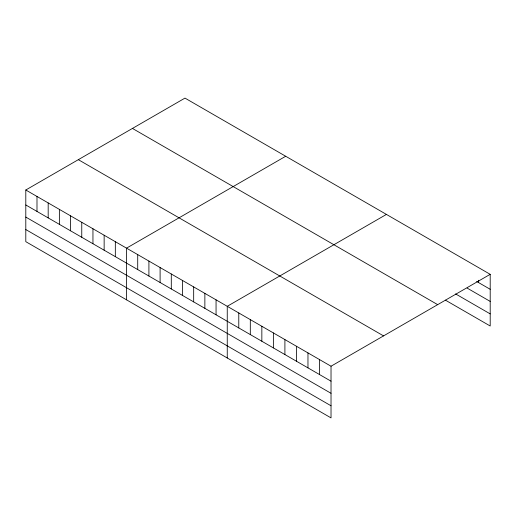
<?xml version="1.0" encoding="UTF-8"?>
<svg xmlns="http://www.w3.org/2000/svg" width="516" height="516" viewBox="0 0 516 516"><rect width="100%" height="100%" fill="white"/><g stroke="black" fill="none" stroke-linecap="round" stroke-linejoin="round"><path stroke-width="0.77" d="M331.027 393.302L331.027 366.218L25.8 189.998L25.8 241.675L331.027 417.895L331.027 393.302L25.8 217.081M445.431 300.157L490.2 326.002L490.2 274.325L184.973 98.105L25.8 189.998M285.696 156.258L126.523 248.151L126.523 299.828M386.42 214.411L227.253 306.304L227.253 357.981M331.027 366.218L490.2 274.325M476.636 281.459L490.2 289.295M467.141 288.089L490.2 301.409M455.609 293.914L490.2 313.889M132.444 128.426L437.671 304.646M78.329 159.67L383.556 335.897M25.8 204.968L331.027 381.189M25.8 229.562L331.027 405.782M478.667 280.272L478.667 282.633M319.494 359.562L319.494 374.532M307.968 352.905L307.968 367.876M296.436 346.249L296.436 361.219M284.903 339.593L284.903 354.563M273.377 332.936L273.377 347.907M261.844 326.28L261.844 341.244M250.312 319.617L250.312 334.587M238.779 312.96L238.779 327.931M216.056 299.841L216.056 314.812M204.865 293.385L204.865 308.349M193.674 286.922L193.674 301.892M182.483 280.459L182.483 295.429M171.293 273.996L171.293 288.966M160.102 267.54L160.102 282.504M148.911 261.077L148.911 276.047M137.714 254.614L137.714 269.584M115.332 241.688L115.332 256.658M104.142 235.232L104.142 250.195M92.951 228.769L92.951 243.739M81.76 222.306L81.76 237.276M70.569 215.843L70.569 230.813M59.372 209.386L59.372 224.35M48.181 202.923L48.181 217.894M36.991 196.461L36.991 211.431"/></g></svg>
